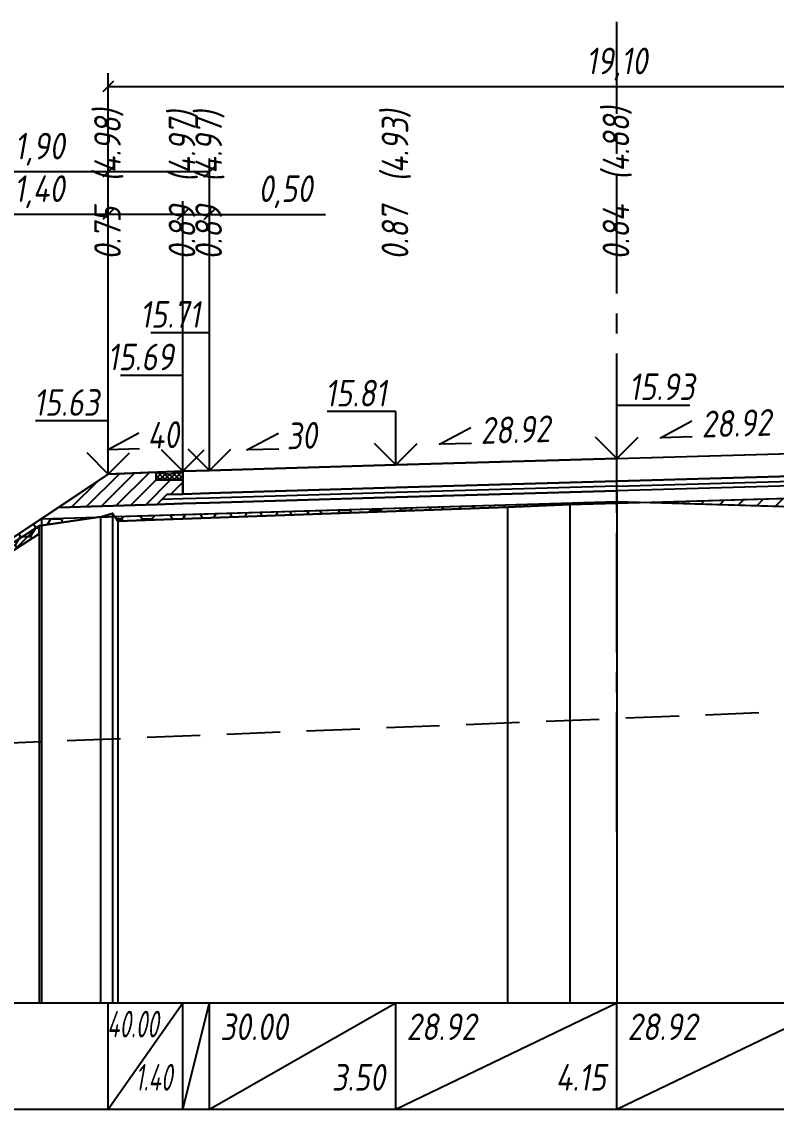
# Model space of a CAD drawing. Extents: x -717 to 1451, y -133302 to 233.
# Drawn here: x 147.3 to 218.1, y -97903 to -97800.8 of the extents above; entities that cross this region are included whole.
import ezdxf
from ezdxf.enums import TextEntityAlignment as Align

# ---------------------------------------------------------------- set-up
doc = ezdxf.new("R2010")
doc.units = 0
doc.linetypes.add('осевая2', pattern=[1.125, 0.75, -0.125, 0.125, -0.125])
doc.linetypes.add('штриховая', pattern=[0.75, 0.5, -0.25])
for name, color, linetype in [('Интерполированный поперечник', 2, 'Continuous'), ('Код_514', 1, 'Continuous'), ('Контур_0', 7, 'Continuous'), ('Контур_2521', 7, 'Continuous'), ('Контур_2564', 7, 'Continuous'), ('Контур_2660', 7, 'Continuous'), ('Контур_2665', 7, 'Continuous'), ('Контур_400', 7, 'Continuous'), ('Контур_508', 7, 'Continuous'), ('Контур_512', 7, 'Continuous'), ('Контур_513', 7, 'Continuous'), ('Контур_818', 7, 'Continuous'), ('Красный поперечник', 1, 'Continuous'), ('Объём_2501', 7, 'Continuous'), ('Объём_2564', 7, 'Continuous'), ('Объём_2650', 7, 'Continuous'), ('Объём_2660', 7, 'Continuous'), ('Объём_2661', 7, 'Continuous'), ('Объём_2665', 7, 'Continuous'), ('Объём_2666', 7, 'Continuous'), ('Ось', 1, 'осевая2'), ('Откосы', 7, 'Continuous'), ('Отметки покрытия', 7, 'Continuous'), ('Рабочие отметки', 7, 'Continuous'), ('Рабочие отметки доп.', 7, 'Continuous'), ('Таблица', 7, 'Continuous'), ('Уклоны проезжей части', 7, 'Continuous'), ('Черный поперечник', 3, 'Continuous')]:
    doc.layers.add(name, color=color, linetype=linetype)
for name, color, linetype, true_color in [('Контур_2540', 2, 'Continuous', 0xffff00), ('Контур_2560', 2, 'Continuous', 0xffff00), ('Контур_2561', 7, 'Continuous', 0xff8040), ('Контур_2562', 3, 'Continuous', 0x00ff00), ('Контур_2563', 7, 'Continuous', 0xff8000), ('Контур_2570', 7, 'Continuous', 0x80ff00), ('Контур_2736', 4, 'Continuous', 0x00ffff), ('Контур_402', 7, 'Continuous', 0xff6464), ('Контур_703', 4, 'Continuous', 0x00ffff), ('Объём_2500', 7, 'Continuous', 0xc0c0c0), ('Объём_2520', 7, 'Continuous', 0x80ffff), ('Объём_2540', 2, 'Continuous', 0xffff00), ('Объём_2560', 2, 'Continuous', 0xffff00), ('Объём_2561', 7, 'Continuous', 0xff8040), ('Объём_2562', 3, 'Continuous', 0x00ff00), ('Объём_2563', 7, 'Continuous', 0xff8000), ('Объём_2570', 7, 'Continuous', 0x80ff00), ('Объём_2580', 3, 'Continuous', 0x00ff00), ('Объём_2600', 7, 'Continuous', 0x808000)]:
    doc.layers.add(name, color=color, linetype=linetype, true_color=true_color)
doc.styles.get("Standard").update_dxf_attribs({"font": 'txt', "height": 2.5})
doc.styles.add('М', font='romand.shx', dxfattribs={"width": 0.8, "oblique": 10, "height": 2.5})
doc.dimstyles.new('ISO-25', dxfattribs={"dimtxt": 2.5, "dimasz": 2.5, "dimexe": 1.25, "dimexo": 0.625, "dimtad": 1, "dimtxsty": 'Standard', "dimcen": 2.5, "dimadec": 0, "dimazin": 0, "dimtfac": 1, "dimtmove": 0, "dimatfit": 3, "dimfxl": 1, "dimarcsym": 0})

# ---------------------------------------------------------------- blocks, each defined once
blk = doc.blocks.new('_Oblique')
at = {"color": 0, "linetype": 'ByBlock', "lineweight": -2}
blk.add_line((-0.5, -0.5), (0.5, 0.5), dxfattribs=at)
blk = doc.blocks.new('*D1947')
at = {"color": 0, "lineweight": -2, "transparency": 16777216}
for p, q in [((155.41, -97842.76), (155.41, -97817.66)), ((162.41, -97842.48), (162.41, -97817.66)), ((155.41, -97818.91), (145.38, -97818.91)), ((162.41, -97818.91), (155.41, -97818.91))]:
    blk.add_line(p, q, dxfattribs=at)
at = {"layer": 'Defpoints', "color": 0, "transparency": 16777216}
for p in [(162.41, -97818.91), (162.41, -97843.11), (155.41, -97843.39)]:
    blk.add_point(p, dxfattribs=at)
at = {"color": 0, "lineweight": -2, "transparency": 16777216, "rotation": 180}
blk.add_blockref('_Oblique', (155.41, -97818.91), dxfattribs=at)
at = {"color": 0, "lineweight": -2, "transparency": 16777216}
blk.add_blockref('_Oblique', (162.41, -97818.91), dxfattribs=at)
at = {"color": 0, "transparency": 16777216, "insert": (148.93, -97816.79), "char_height": 2.5, "width": 8.75, "attachment_point": 5, "style": 'М'}
blk.add_mtext('1,40', dxfattribs=at)
blk = doc.blocks.new('*D1949')
at = {"color": 0, "lineweight": -2, "transparency": 16777216}
for p, q in [((162.41, -97842.48), (162.41, -97817.66)), ((164.91, -97842.41), (164.91, -97817.66)), ((162.41, -97818.91), (164.91, -97818.91)), ((164.91, -97818.91), (175.81, -97818.91))]:
    blk.add_line(p, q, dxfattribs=at)
at = {"layer": 'Defpoints', "color": 0, "transparency": 16777216}
for p in [(164.91, -97818.91), (162.41, -97843.11), (164.91, -97843.03)]:
    blk.add_point(p, dxfattribs=at)
at = {"color": 0, "lineweight": -2, "transparency": 16777216, "rotation": 180}
blk.add_blockref('_Oblique', (162.41, -97818.91), dxfattribs=at)
at = {"color": 0, "lineweight": -2, "transparency": 16777216}
blk.add_blockref('_Oblique', (164.91, -97818.91), dxfattribs=at)
at = {"color": 0, "transparency": 16777216, "insert": (172.05, -97816.79), "char_height": 2.5, "width": 9.1667, "attachment_point": 5, "style": 'М'}
blk.add_mtext('0,50', dxfattribs=at)
blk = doc.blocks.new('*D1952')
at = {"color": 0, "lineweight": -2, "transparency": 16777216}
for p, q in [((155.41, -97842.76), (155.41, -97813.66)), ((164.91, -97842.41), (164.91, -97813.66)), ((155.41, -97814.91), (145.42, -97814.91)), ((164.91, -97814.91), (155.41, -97814.91))]:
    blk.add_line(p, q, dxfattribs=at)
at = {"layer": 'Defpoints', "color": 0, "transparency": 16777216}
for p in [(164.91, -97814.91), (164.91, -97843.03), (155.41, -97843.39)]:
    blk.add_point(p, dxfattribs=at)
at = {"color": 0, "lineweight": -2, "transparency": 16777216, "rotation": 180}
blk.add_blockref('_Oblique', (155.41, -97814.91), dxfattribs=at)
at = {"color": 0, "lineweight": -2, "transparency": 16777216}
blk.add_blockref('_Oblique', (164.91, -97814.91), dxfattribs=at)
at = {"color": 0, "transparency": 16777216, "insert": (148.96, -97812.79), "char_height": 2.5, "width": 8.75, "attachment_point": 5, "style": 'М'}
blk.add_mtext('1,90', dxfattribs=at)
blk = doc.blocks.new('*D1953')
at = {"color": 0, "lineweight": -2, "transparency": 16777216}
for p, q in [((155.41, -97842.76), (155.41, -97805.66)), ((250.91, -97839.87), (250.91, -97805.66)), ((155.41, -97806.91), (250.91, -97806.91))]:
    blk.add_line(p, q, dxfattribs=at)
at = {"layer": 'Defpoints', "color": 0, "transparency": 16777216}
for p in [(250.91, -97806.91), (250.91, -97840.5), (155.41, -97843.39)]:
    blk.add_point(p, dxfattribs=at)
at = {"color": 0, "lineweight": -2, "transparency": 16777216, "rotation": 180}
blk.add_blockref('_Oblique', (155.41, -97806.91), dxfattribs=at)
at = {"color": 0, "lineweight": -2, "transparency": 16777216}
blk.add_blockref('_Oblique', (250.91, -97806.91), dxfattribs=at)
at = {"color": 0, "transparency": 16777216, "insert": (203.16, -97804.79), "char_height": 2.5, "width": 10.4167, "attachment_point": 5, "style": 'М'}
blk.add_mtext('19,10', dxfattribs=at)

msp = doc.modelspace()

# ---------------------------------------------------------------- hatches: boundary and pattern name
h = msp.add_hatch()
h.set_pattern_fill('ANSI37', color=256, scale=0.1)
h.set_pattern_definition([(45, (161.1634, -97843.36782), (-0.22451, 0.22451), []), (135, (161.1634, -97843.36782), (-0.22451, -0.22451), [])])
h.paths.add_polyline_path([(159.914, -97843.143), (159.913, -97843.871), (162.411, -97843.871), (162.413, -97843.042), (161.156, -97843.368)])
at = {"transparency": 33554681}
h = msp.add_hatch(dxfattribs=at)
h.set_pattern_fill('ANGLE', color=256)
h.set_pattern_definition([(0, (0, 0), (0, 6.985), [5.08, -1.905]), (90, (0, 0), (-6.985, 4e-16), [5.08, -1.905])])
h.paths.add_polyline_path([(203.161, -97846.051), (203.161, -97845.893), (205.824, -97845.973)])
at = {"layer": 'Объём_2563'}
h = msp.add_hatch(dxfattribs=at)
h.set_pattern_fill('ANSI31', color=256, scale=0.3)
h.paths.add_polyline_path([(245.411, -97842.748), (246.285, -97843.622), (255.289, -97843.352), (250.911, -97840.433), (246.411, -97840.568), (246.417, -97841.397), (243.911, -97841.397), (243.911, -97842.793)])
h.paths.add_polyline_path([(160.911, -97845.238), (162.411, -97845.193), (162.411, -97843.871), (159.913, -97843.871), (159.914, -97843.143), (155.411, -97843.323), (150.731, -97846.443), (159.983, -97846.166)])
at = {"layer": 'Объём_2570'}
h = msp.add_hatch(dxfattribs=at)
h.set_pattern_fill('ANSI31', color=256, scale=0.2)
h.paths.add_polyline_path([(148.921, -97848.937), (142.076, -97853.345), (137.317, -97856.325), (114.11, -97870.579), (108.311, -97871.001), (107.665, -97871.067), (106.417, -97871.054), (105, -97871.153), (105, -97870.403), (106.417, -97870.304), (107.665, -97870.317), (108.311, -97870.251), (114.11, -97869.829), (137.317, -97855.575), (142.076, -97852.595), (148.921, -97848.187)])
at = {"layer": 'Объём_2600'}
h = msp.add_hatch(dxfattribs=at)
h.set_pattern_fill('ANSI31', color=6, scale=0.4)
h.paths.add_polyline_path([(205.824, -97845.973), (237.492, -97845.044), (241.68, -97844.915), (242.18, -97844.165), (250.517, -97844.687), (250.517, -97845.437), (254.64, -97847.236), (255.063, -97847.45)])
h = msp.add_hatch(dxfattribs=at)
h.set_pattern_fill('HONEY', color=5, scale=0.3)
h.paths.add_polyline_path([(156.025, -97847.307), (203.161, -97845.893), (203.161, -97846.051), (198.767, -97846.18), (192.901, -97846.411), (156.304, -97847.726)])
h = msp.add_hatch(dxfattribs=at)
h.set_pattern_fill('HONEY', color=5, scale=0.3)
h.paths.add_polyline_path([(142.076, -97853.345), (137.317, -97856.325), (119.415, -97867.32), (149.125, -97847.514), (154.466, -97847.354), (148.921, -97848.187), (148.921, -97848.937)])
h = msp.add_hatch(dxfattribs=at)
h.set_pattern_fill('ANSI31', color=6, scale=0.4)
h.paths.add_polyline_path([(154.784, -97847.344), (154.466, -97847.354), (154.689, -97847.32), (155.804, -97846.976), (156.025, -97847.307)])

# ---------------------------------------------------------------- linework, layer by layer
msp.add_lwpolyline([(159.914, -97843.143), (159.913, -97843.871), (162.411, -97843.871), (162.413, -97843.042), (161.156, -97843.368), (159.914, -97843.143)])
at = {"layer": 'Интерполированный поперечник', "linetype": 'штриховая', "ltscale": 10, "flags": 128}
msp.add_lwpolyline([(114.085, -97869.875), (287.063, -97862.862)], dxfattribs=at)
at = {"layer": 'Код_514'}
for p, q in [((155.411, -97903), (155.411, -97893)), ((155.411, -97903), (162.411, -97893)), ((162.411, -97903), (162.411, -97893)), ((162.411, -97903), (164.911, -97893)), ((164.911, -97903), (164.911, -97893)), ((164.911, -97903), (182.411, -97893)), ((182.411, -97903), (182.411, -97893)), ((182.411, -97903), (203.161, -97893)), ((203.161, -97903), (203.161, -97893)), ((203.161, -97903), (223.911, -97893))]:
    msp.add_line(p, q, dxfattribs=at)
at = {"layer": 'Контур_0', "flags": 128}
for points in [[(203.161, -97841.843), (223.911, -97841.243), (241.411, -97840.718), (241.411, -97840.718), (241.411, -97840.718), (241.411, -97840.718), (241.411, -97840.718), (241.411, -97840.718), (243.911, -97840.643), (243.911, -97842.793), (241.411, -97842.868), (241.411, -97842.868), (241.411, -97842.868), (241.411, -97842.868), (241.411, -97842.868), (241.411, -97842.868), (223.911, -97843.393), (203.161, -97843.993), (203.161, -97841.843)], [(203.161, -97841.843), (182.411, -97842.443), (164.911, -97842.968), (164.911, -97842.968), (164.911, -97842.968), (164.911, -97842.968), (164.911, -97842.968), (162.411, -97843.043), (162.411, -97845.193), (164.911, -97845.118), (164.911, -97845.118), (164.911, -97845.118), (164.911, -97845.118), (164.911, -97845.118), (164.911, -97845.118), (182.411, -97844.593), (203.161, -97843.993), (203.161, -97841.843)], [(155.411, -97843.323), (115.681, -97869.81), (115.681, -97869.81), (115.681, -97869.81), (115.681, -97869.81), (115.681, -97869.81), (115.681, -97869.81), (115.681, -97869.81), (115.681, -97869.81), (115.681, -97869.81), (115.681, -97869.81), (115.681, -97869.81), (115.681, -97869.81), (115.681, -97869.81), (115.681, -97869.81), (110.896, -97873)], [(155.411, -97843.323), (115.681, -97869.81)], [(155.411, -97843.323), (155.411, -97843.323)], [(203.161, -97843.993), (223.911, -97843.393), (241.411, -97842.868), (241.411, -97842.868), (241.411, -97842.868), (241.411, -97842.868), (241.411, -97842.868), (241.411, -97842.868), (243.911, -97842.793), (245.411, -97842.748), (246.285, -97843.622), (243.911, -97843.693), (241.411, -97843.768), (241.411, -97843.768), (241.411, -97843.768), (241.411, -97843.768), (241.411, -97843.768), (241.411, -97843.768), (223.911, -97844.293), (203.161, -97844.893), (203.161, -97843.993)], [(203.161, -97843.993), (182.411, -97844.593), (164.911, -97845.118), (164.911, -97845.118), (164.911, -97845.118), (164.911, -97845.118), (164.911, -97845.118), (164.911, -97845.118), (162.411, -97845.193), (160.911, -97845.238), (159.983, -97846.166), (162.411, -97846.093), (164.911, -97846.018), (164.911, -97846.018), (164.911, -97846.018), (164.911, -97846.018), (164.911, -97846.018), (164.911, -97846.018), (182.411, -97845.493), (203.161, -97844.893), (203.161, -97843.993)], [(150.731, -97846.443), (159.983, -97846.166), (160.911, -97845.238), (162.411, -97845.193)]]:
    msp.add_lwpolyline(points, dxfattribs=at)
at = {"layer": 'Контур_2521', "color": 250, "flags": 128}
for points in [[(203.161, -97844.443), (223.911, -97843.843), (241.411, -97843.318), (241.411, -97843.318), (241.411, -97843.318), (241.411, -97843.318), (241.411, -97843.318), (241.411, -97843.318), (243.911, -97843.243), (245.848, -97843.185)], [(203.161, -97844.443), (182.411, -97845.043), (164.911, -97845.568), (164.911, -97845.568), (164.911, -97845.568), (164.911, -97845.568), (164.911, -97845.568), (164.911, -97845.568), (162.411, -97845.643), (160.447, -97845.702)]]:
    msp.add_lwpolyline(points, dxfattribs=at)
at = {"layer": 'Контур_2540', "flags": 128}
for points in [[(203.161, -97845.893), (261.737, -97847.65), (255.289, -97843.352), (246.285, -97843.622), (243.911, -97843.693), (241.411, -97843.768), (223.911, -97844.293), (203.161, -97844.893), (203.161, -97845.893)], [(182.411, -97845.493), (164.911, -97846.018), (162.411, -97846.093), (159.983, -97846.166), (150.731, -97846.443), (149.125, -97847.514), (203.161, -97845.893), (203.161, -97844.893), (182.411, -97845.493)]]:
    msp.add_lwpolyline(points, dxfattribs=at)
at = {"layer": 'Контур_2560', "flags": 128}
msp.add_lwpolyline([(155.411, -97843.323), (155.411, -97843.323), (155.411, -97843.323), (162.411, -97843.043)], dxfattribs=at)
at = {"layer": 'Контур_2561', "flags": 128}
msp.add_lwpolyline([(162.411, -97843.043), (162.411, -97843.043), (155.411, -97843.323), (155.411, -97843.323), (162.411, -97843.043)], dxfattribs=at)
at = {"layer": 'Контур_2562', "flags": 128}
msp.add_lwpolyline([(155.411, -97843.323), (155.411, -97843.323), (155.411, -97843.323), (155.411, -97843.323), (155.411, -97843.323)], dxfattribs=at)
at = {"layer": 'Контур_2563', "flags": 128}
msp.add_lwpolyline([(160.911, -97845.238), (162.411, -97845.193), (162.411, -97843.043), (155.411, -97843.323), (150.731, -97846.443), (159.983, -97846.166), (160.911, -97845.238)], dxfattribs=at)
at = {"layer": 'Контур_2564', "flags": 128}
msp.add_lwpolyline([(155.411, -97843.323), (162.411, -97843.043)], dxfattribs=at)
at = {"layer": 'Контур_2570', "flags": 128}
msp.add_lwpolyline([(80, -97873.416), (92.59, -97872.022), (106.417, -97871.054), (107.665, -97871.067), (108.311, -97871.001), (114.11, -97870.579), (114.11, -97870.579), (137.317, -97856.325), (142.076, -97853.345), (148.921, -97848.937), (148.921, -97848.187), (154.689, -97847.32), (155.804, -97846.976), (156.304, -97847.726), (192.901, -97846.411), (198.767, -97846.18), (203.161, -97846.051), (237.492, -97845.044), (241.68, -97844.915), (242.18, -97844.165), (250.517, -97844.687), (250.517, -97845.437), (254.64, -97847.236), (287.039, -97863.593)], dxfattribs=at)
at = {"layer": 'Контур_2660', "flags": 128}
for points in [[(149.125, -97847.514), (203.161, -97845.893)], [(203.161, -97845.893), (261.737, -97847.65)]]:
    msp.add_lwpolyline(points, dxfattribs=at)
at = {"layer": 'Контур_2665', "flags": 128}
msp.add_lwpolyline([(155.411, -97843.323), (155.411, -97843.323)], dxfattribs=at)
at = {"layer": 'Контур_2736', "flags": 128}
msp.add_lwpolyline([(155.411, -97843.323), (115.681, -97869.81)], dxfattribs=at)
at = {"layer": 'Контур_400', "flags": 128}
for points in [[(203.161, -97841.843), (223.911, -97841.243), (241.411, -97840.718), (241.411, -97840.718), (241.411, -97840.718), (241.411, -97840.718), (241.411, -97840.718), (241.411, -97840.718), (243.911, -97840.643)], [(162.411, -97843.043), (164.911, -97842.968), (164.911, -97842.968), (164.911, -97842.968), (164.911, -97842.968), (164.911, -97842.968), (164.911, -97842.968), (182.411, -97842.443), (203.161, -97841.843)]]:
    msp.add_lwpolyline(points, dxfattribs=at)
at = {"layer": 'Контур_402', "flags": 128}
msp.add_lwpolyline([(149.125, -97847.514), (203.161, -97845.893), (261.737, -97847.65)], dxfattribs=at)
at = {"layer": 'Контур_508', "flags": 128}
msp.add_lwpolyline([(105, -97870.403), (105.146, -97870.5), (105.146, -97871.702), (108.593, -97874), (108.896, -97874), (110.896, -97874), (111.198, -97874), (114.646, -97871.702), (114.646, -97870.5), (149.125, -97847.514), (203.161, -97845.893), (261.737, -97847.65), (284.699, -97862.958)], dxfattribs=at)
at = {"layer": 'Контур_512', "flags": 128}
msp.add_lwpolyline([(105, -97870.403), (105.146, -97870.5), (105.146, -97871.702), (108.593, -97874), (108.896, -97874), (110.896, -97874), (111.198, -97874), (114.646, -97871.702), (114.646, -97870.5), (149.125, -97847.514), (203.161, -97845.893), (261.737, -97847.65), (284.699, -97862.958)], dxfattribs=at)
at = {"layer": 'Контур_513', "flags": 128}
msp.add_lwpolyline([(105, -97870.403), (105.146, -97870.5), (105.146, -97871.702), (108.593, -97874), (108.896, -97874), (110.896, -97874), (111.198, -97874), (114.646, -97871.702), (114.646, -97870.5), (149.125, -97847.514), (203.161, -97845.893), (261.737, -97847.65), (284.699, -97862.958)], dxfattribs=at)
at = {"layer": 'Контур_703', "flags": 128}
msp.add_lwpolyline([(155.411, -97843.323), (115.681, -97869.81)], dxfattribs=at)
at = {"layer": 'Контур_818', "flags": 128}
msp.add_lwpolyline([(105, -97871.153), (106.417, -97871.054), (107.665, -97871.067), (108.311, -97871.001), (114.11, -97870.579), (114.11, -97870.579), (137.317, -97856.325), (142.076, -97853.345), (148.921, -97848.937), (148.921, -97848.187), (154.689, -97847.32), (155.804, -97846.976), (156.304, -97847.726), (192.901, -97846.411), (198.767, -97846.18), (203.161, -97846.051), (237.492, -97845.044), (241.68, -97844.915), (242.18, -97844.165), (250.517, -97844.687), (250.517, -97845.437), (254.64, -97847.236), (284.699, -97862.412)], dxfattribs=at)
at = {"layer": 'Красный поперечник'}
for p, q in [((203.161, -97841.843), (223.911, -97841.243)), ((182.411, -97842.443), (203.161, -97841.843)), ((110.896, -97873), (155.411, -97843.323)), ((155.411, -97843.323), (162.411, -97843.043)), ((162.411, -97843.043), (164.911, -97842.968)), ((164.911, -97842.968), (182.411, -97842.443)), ((203.161, -97845.893), (203.161, -97893)), ((149.125, -97847.514), (149.125, -97893))]:
    msp.add_line(p, q, dxfattribs=at)
at = {"layer": 'Объём_2500', "flags": 128}
for points in [[(203.161, -97841.843), (223.911, -97841.243), (241.411, -97840.718), (241.411, -97840.718), (241.411, -97840.718), (241.411, -97840.718), (241.411, -97840.718), (241.411, -97840.718), (243.911, -97840.643), (243.911, -97842.793), (241.411, -97842.868), (241.411, -97842.868), (241.411, -97842.868), (241.411, -97842.868), (241.411, -97842.868), (241.411, -97842.868), (223.911, -97843.393), (203.161, -97843.993), (203.161, -97841.843)], [(203.161, -97841.843), (182.411, -97842.443), (164.911, -97842.968), (164.911, -97842.968), (164.911, -97842.968), (164.911, -97842.968), (164.911, -97842.968), (162.411, -97843.043), (162.411, -97845.193), (164.911, -97845.118), (164.911, -97845.118), (164.911, -97845.118), (164.911, -97845.118), (164.911, -97845.118), (164.911, -97845.118), (182.411, -97844.593), (203.161, -97843.993), (203.161, -97841.843)]]:
    msp.add_lwpolyline(points, dxfattribs=at)
at = {"layer": 'Объём_2501', "flags": 128}
for points in [[(203.161, -97841.843), (223.911, -97841.243), (241.411, -97840.718), (241.411, -97840.718), (241.411, -97840.718), (241.411, -97840.718), (241.411, -97840.718), (241.411, -97840.718), (243.911, -97840.643)], [(162.411, -97843.043), (164.911, -97842.968), (164.911, -97842.968), (164.911, -97842.968), (164.911, -97842.968), (164.911, -97842.968), (164.911, -97842.968), (182.411, -97842.443), (203.161, -97841.843)]]:
    msp.add_lwpolyline(points, dxfattribs=at)
at = {"layer": 'Объём_2520', "color": 250, "flags": 128}
for points in [[(203.161, -97843.993), (223.911, -97843.393), (241.411, -97842.868), (241.411, -97842.868), (241.411, -97842.868), (241.411, -97842.868), (241.411, -97842.868), (241.411, -97842.868), (243.911, -97842.793), (245.411, -97842.748), (246.285, -97843.622), (243.911, -97843.693), (241.411, -97843.768), (241.411, -97843.768), (241.411, -97843.768), (241.411, -97843.768), (241.411, -97843.768), (241.411, -97843.768), (223.911, -97844.293), (203.161, -97844.893), (203.161, -97843.993)], [(203.161, -97843.993), (182.411, -97844.593), (164.911, -97845.118), (164.911, -97845.118), (164.911, -97845.118), (164.911, -97845.118), (164.911, -97845.118), (164.911, -97845.118), (162.411, -97845.193), (160.911, -97845.238), (159.983, -97846.166), (162.411, -97846.093), (164.911, -97846.018), (164.911, -97846.018), (164.911, -97846.018), (164.911, -97846.018), (164.911, -97846.018), (164.911, -97846.018), (182.411, -97845.493), (203.161, -97844.893), (203.161, -97843.993)]]:
    msp.add_lwpolyline(points, dxfattribs=at)
at = {"layer": 'Объём_2540', "flags": 128}
for points in [[(203.161, -97845.893), (261.737, -97847.65), (255.289, -97843.352), (246.285, -97843.622), (243.911, -97843.693), (241.411, -97843.768), (223.911, -97844.293), (203.161, -97844.893), (203.161, -97845.893)], [(182.411, -97845.493), (164.911, -97846.018), (162.411, -97846.093), (159.983, -97846.166), (150.731, -97846.443), (149.125, -97847.514), (203.161, -97845.893), (203.161, -97844.893), (182.411, -97845.493)]]:
    msp.add_lwpolyline(points, dxfattribs=at)
at = {"layer": 'Объём_2560', "flags": 128}
msp.add_lwpolyline([(155.411, -97843.323), (155.411, -97843.323), (155.411, -97843.323), (162.411, -97843.043)], dxfattribs=at)
at = {"layer": 'Объём_2561', "flags": 128}
msp.add_lwpolyline([(162.411, -97843.043), (162.411, -97843.043), (155.411, -97843.323), (155.411, -97843.323), (162.411, -97843.043)], dxfattribs=at)
at = {"layer": 'Объём_2562', "flags": 128}
msp.add_lwpolyline([(155.411, -97843.323), (155.411, -97843.323), (155.411, -97843.323), (155.411, -97843.323), (155.411, -97843.323)], dxfattribs=at)
at = {"layer": 'Объём_2563', "color": 250, "flags": 128}
msp.add_lwpolyline([(160.911, -97845.238), (162.411, -97845.193), (162.411, -97843.871), (159.913, -97843.871), (159.914, -97843.143), (155.411, -97843.323), (150.731, -97846.443), (159.983, -97846.166), (160.911, -97845.238)], dxfattribs=at)
at = {"layer": 'Объём_2564', "flags": 128}
msp.add_lwpolyline([(155.411, -97843.323), (162.411, -97843.043)], dxfattribs=at)
at = {"layer": 'Объём_2570', "flags": 128}
msp.add_lwpolyline([(148.921, -97848.937), (142.076, -97853.345), (137.317, -97856.325), (114.11, -97870.579), (108.311, -97871.001), (107.665, -97871.067), (106.417, -97871.054), (105, -97871.153), (105, -97870.403), (106.417, -97870.304), (107.665, -97870.317), (108.311, -97870.251), (114.11, -97869.829), (137.317, -97855.575), (142.076, -97852.595), (148.921, -97848.187), (148.921, -97848.937), (148.921, -97848.937)], dxfattribs=at)
at = {"layer": 'Объём_2580', "flags": 128}
msp.add_lwpolyline([(155.411, -97843.323), (155.411, -97843.323)], dxfattribs=at)
at = {"layer": 'Объём_2600', "color": 5, "flags": 128}
for points in [[(156.025, -97847.307), (203.161, -97845.893), (203.161, -97846.051), (198.767, -97846.18), (192.901, -97846.411), (156.304, -97847.726), (156.025, -97847.307), (156.025, -97847.307)], [(203.161, -97846.051), (203.161, -97845.893), (205.824, -97845.973), (203.161, -97846.051), (203.161, -97846.051)], [(142.076, -97853.345), (137.317, -97856.325), (119.415, -97867.32), (149.125, -97847.514), (154.466, -97847.354), (148.921, -97848.187), (148.921, -97848.937), (142.076, -97853.345), (142.076, -97853.345)]]:
    msp.add_lwpolyline(points, dxfattribs=at)
at = {"layer": 'Объём_2650', "color": 6, "flags": 128}
for points in [[(205.824, -97845.973), (237.492, -97845.044), (241.68, -97844.915), (242.18, -97844.165), (250.517, -97844.687), (250.517, -97845.437), (254.64, -97847.236), (255.063, -97847.45), (205.824, -97845.973), (205.824, -97845.973)], [(154.784, -97847.344), (154.466, -97847.354), (154.689, -97847.32), (155.804, -97846.976), (156.025, -97847.307), (154.784, -97847.344), (154.784, -97847.344)]]:
    msp.add_lwpolyline(points, dxfattribs=at)
at = {"layer": 'Объём_2660', "flags": 128}
for points in [[(149.125, -97847.514), (203.161, -97845.893)], [(203.161, -97845.893), (261.737, -97847.65)]]:
    msp.add_lwpolyline(points, dxfattribs=at)
at = {"layer": 'Объём_2661', "flags": 128}
msp.add_lwpolyline([(155.411, -97843.323), (115.681, -97869.81)], dxfattribs=at)
at = {"layer": 'Объём_2665', "flags": 128}
msp.add_lwpolyline([(155.411, -97843.323), (155.411, -97843.323)], dxfattribs=at)
at = {"layer": 'Объём_2666', "flags": 128}
msp.add_lwpolyline([(155.411, -97843.323), (115.681, -97869.81)], dxfattribs=at)
at = {"layer": 'Ось', "ltscale": 15}
msp.add_line((203.161, -97876.971), (203.161, -97800.814), dxfattribs=at)
at = {"layer": 'Откосы', "color": 1, "flags": 128}
for points in [[(189.503, -97840.428), (186.504, -97840.514), (189.459, -97838.928)], [(210.253, -97839.828), (207.254, -97839.914), (210.209, -97838.328)], [(158.345, -97840.933), (155.347, -97841.053), (158.285, -97839.434)], [(171.426, -97840.962), (168.427, -97841.052), (171.381, -97839.463)]]:
    msp.add_lwpolyline(points, dxfattribs=at)
at = {"layer": 'Отметки покрытия', "color": 1}
for p, q in [((164.911, -97830.043), (159.411, -97830.043)), ((164.911, -97842.968), (164.911, -97830.043)), ((162.411, -97834.043), (156.561, -97834.043)), ((162.411, -97843.043), (162.411, -97834.043)), ((203.161, -97841.843), (203.161, -97836.843)), ((203.161, -97836.843), (210.011, -97836.843)), ((182.411, -97837.443), (175.961, -97837.443)), ((182.411, -97842.443), (182.411, -97837.443)), ((155.411, -97838.323), (148.561, -97838.323)), ((155.411, -97843.323), (155.411, -97838.323)), ((203.161, -97841.843), (201.161, -97839.843)), ((203.161, -97841.843), (205.161, -97839.843)), ((162.411, -97843.043), (160.411, -97841.043)), ((162.411, -97843.043), (164.411, -97841.043)), ((164.911, -97842.968), (162.911, -97840.968)), ((164.911, -97842.968), (166.911, -97840.968)), ((182.411, -97842.443), (180.411, -97840.443)), ((182.411, -97842.443), (184.411, -97840.443)), ((155.411, -97843.323), (153.411, -97841.323)), ((155.411, -97843.323), (157.411, -97841.323))]:
    msp.add_line(p, q, dxfattribs=at)
at = {"layer": 'Таблица'}
for p, q in [((80, -97893), (309.699, -97893)), ((80, -97903), (309.699, -97903))]:
    msp.add_line(p, q, dxfattribs=at)
at = {"layer": 'Черный поперечник', "color": 7}
for p, q in [((192.901, -97846.411), (192.901, -97893)), ((198.767, -97846.18), (198.767, -97893)), ((203.161, -97846.051), (203.161, -97893)), ((154.689, -97847.32), (154.689, -97893)), ((155.804, -97846.976), (155.804, -97893)), ((148.921, -97848.187), (148.921, -97893)), ((156.304, -97847.726), (156.304, -97893))]:
    msp.add_line(p, q, dxfattribs=at)
at = {"layer": 'Черный поперечник', "flags": 128}
msp.add_lwpolyline([(80, -97872.666), (92.59, -97871.272), (106.417, -97870.304), (107.665, -97870.317), (108.311, -97870.251), (114.11, -97869.829), (137.317, -97855.575), (142.076, -97852.595), (148.921, -97848.187), (154.689, -97847.32), (155.804, -97846.976), (156.304, -97847.726), (192.901, -97846.411), (198.767, -97846.18), (203.161, -97846.051), (237.492, -97845.044), (241.68, -97844.915), (242.18, -97844.165), (250.517, -97844.687), (254.64, -97846.486), (287.039, -97862.843)], dxfattribs=at)

# ---------------------------------------------------------------- texts
at = {"layer": 'Код_514', "style": 'М', "oblique": 10}
for s, width, p in [('40.00', 0.6, (155.276, -97893.748)), ('30.00', 0.8, (165.911, -97894)), ('28.92', 0.8, (183.411, -97894)), ('28.92', 0.8, (204.161, -97894))]:
    msp.add_text(s, height=2.5, dxfattribs=dict(at, width=width)).set_placement(p, align=Align.TOP_LEFT)
for s, width, p in [('1.40', 0.6, (161.411, -97902)), ('3.50', 0.8, (181.411, -97902)), ('4.15', 0.8, (202.161, -97902))]:
    msp.add_text(s, height=2.5, dxfattribs=dict(at, width=width)).set_placement(p, align=Align.BOTTOM_RIGHT)
at = {"layer": 'Отметки покрытия', "color": 1, "style": 'М', "oblique": 10, "width": 0.8}
for s, p in [('15.71', (164.052, -97830.312)), ('15.69', (161.552, -97834.312)), ('15.81', (181.552, -97837.712)), ('15.63', (154.552, -97838.592))]:
    msp.add_text(s, height=2.5, dxfattribs=at).set_placement(p, align=Align.BOTTOM_RIGHT)
msp.add_text('15.93', height=2.5, dxfattribs=at).set_placement((204.302, -97837.112), align=Align.BOTTOM_LEFT)
at = {"layer": 'Рабочие отметки', "color": 1, "style": 'М', "oblique": 10, "width": 0.8}
for s, p in [('0.75', (155.333, -97823.183)), ('0.89', (162.333, -97823.183)), ('0.89', (164.833, -97823.183)), ('0.87', (182.333, -97823.183)), ('0.84', (203.083, -97823.183))]:
    msp.add_text(s, height=2.5, rotation=90, dxfattribs=at).set_placement(p, align=Align.MIDDLE_LEFT)
at = {"layer": 'Рабочие отметки доп.', "color": 1, "style": 'М', "oblique": 10, "width": 0.8}
for s, p in [('(4.98)', (155.333, -97815.833)), ('(4.97)', (162.333, -97815.883)), ('(4.97)', (164.833, -97815.883)), ('(4.93)', (182.333, -97815.833)), ('(4.88)', (203.083, -97815.683))]:
    msp.add_text(s, height=2.5, rotation=90, dxfattribs=at).set_placement(p, align=Align.MIDDLE_LEFT)
at = {"layer": 'Уклоны проезжей части', "color": 1, "style": 'М', "oblique": 10, "width": 0.8}
for s, rotation, p in [('28.92', 1.65628, (214.441, -97840.543)), ('28.92', 1.65628, (193.691, -97841.143)), ('40', 2.29061, (160.649, -97841.649)), ('30', 1.71836, (173.631, -97841.706))]:
    msp.add_text(s, height=2.5, rotation=rotation, dxfattribs=at).set_placement(p, align=Align.BOTTOM_CENTER)

# ---------------------------------------------------------------- dimensions: what is measured, and where the dimension line sits
at = {"color": 5}
dim = msp.add_linear_dim(base=(250.911, -97806.905), p1=(155.411, -97843.385), p2=(250.911, -97840.495), angle=180, dimstyle='ISO-25', override={"dimasz": 1, "dimlfac": 0.2, "dimzin": 0, "dimtxsty": 'М', "dimblk1": 'Oblique', "dimblk2": 'Oblique', "dimsah": 1}, dxfattribs=at)
dim.commit()
dim.dimension.update_dxf_attribs({"geometry": '*D1953', "text_midpoint": (203.161, -97804.792)})
for base, p1, p2, picture, middle in [((164.911, -97814.905), (155.411, -97843.385), (164.911, -97843.03), '*D1952', (148.955, -97814.905)), ((162.411, -97818.905), (155.411, -97843.385), (162.411, -97843.105), '*D1947', (148.925, -97818.905)), ((164.911, -97818.905), (162.411, -97843.105), (164.911, -97843.03), '*D1949', (172.051, -97818.905))]:
    dim = msp.add_linear_dim(base=base, p1=p1, p2=p2, angle=180, dimstyle='ISO-25', override={"dimasz": 1, "dimlfac": 0.2, "dimzin": 0, "dimtxsty": 'М', "dimblk1": 'Oblique', "dimblk2": 'Oblique', "dimsah": 1}, dxfattribs=at)
    dim.commit()
    dim.dimension.update_dxf_attribs({"geometry": picture, "text_midpoint": middle, "dimtype": 160})

doc.saveas('drawing.dxf')
